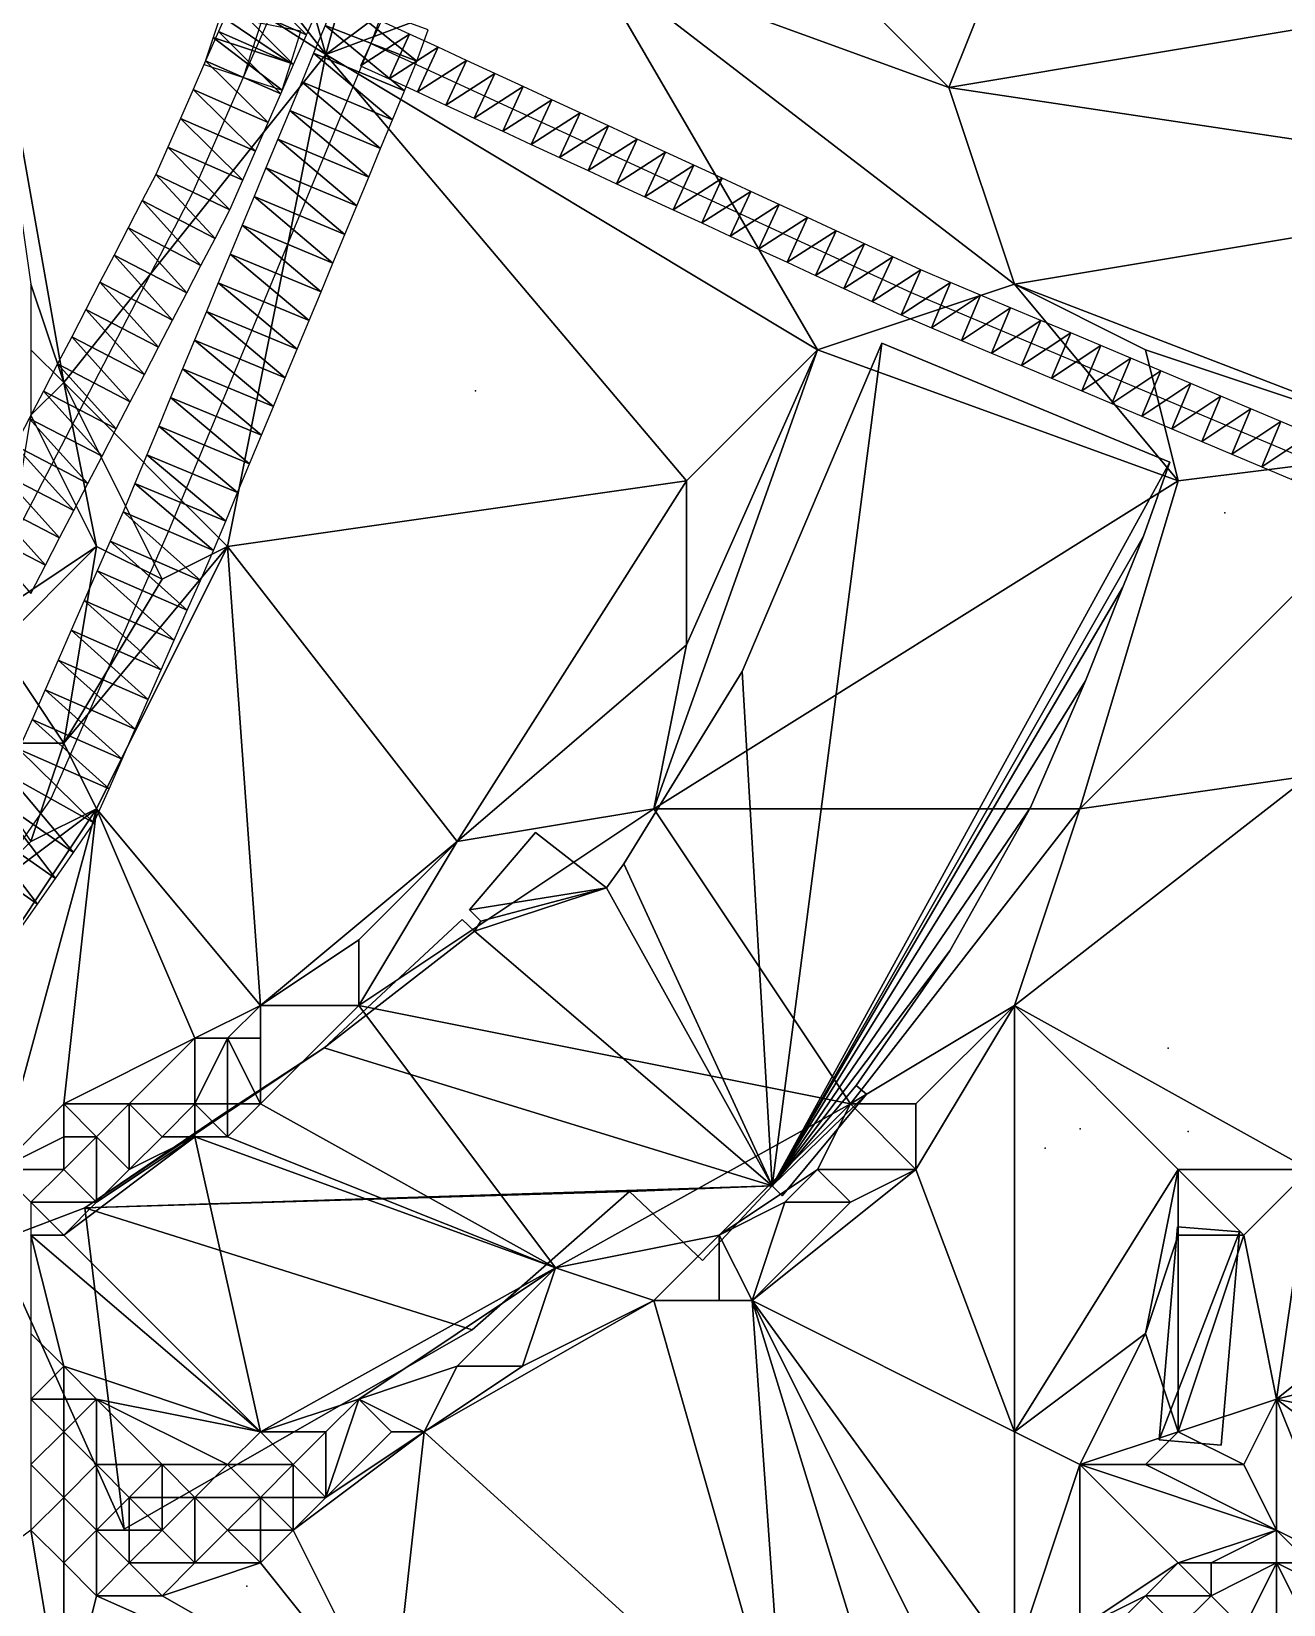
# Model space of a CAD drawing. Header units: metres. Extents: x -1103 to 901, y -902 to 905.
# Drawn here: x -986 to -909.6, y -698.5 to -602.6 of the extents above; entities that cross this region are included whole.
import ezdxf

# ---------------------------------------------------------------- set-up
doc = ezdxf.new("R2010")
doc.units = ezdxf.units.M
for name, color, linetype in [('OSM_BUILDING_FOOTPRINTS', 7, 'CONTINUOUS'), ('OSM_BUILDING_ROOFS', 1, 'CONTINUOUS'), ('OSM_BUILDING_WALLS', 8, 'CONTINUOUS'), ('OSM_ROAD_AXES', 2, 'CONTINUOUS'), ('OSM_ROAD_SURFACE', 9, 'CONTINUOUS'), ('OSM_TERRAIN', 3, 'CONTINUOUS'), ('OSM_TREES', 3, 'CONTINUOUS')]:
    doc.layers.add(name, color=color, linetype=linetype)

msp = doc.modelspace()

# ---------------------------------------------------------------- linework, layer by layer
at = {"layer": 'OSM_BUILDING_FOOTPRINTS'}
for points in [[(-949.834, -653.363, 9.074), (-950.885, -654.823, 9.074), (-955.207, -651.45, 9.074), (-959.241, -656.161, 9.074), (-958.556, -656.847, 9.074), (-958.932, -657.455, 9.074), (-959.694, -656.758, 9.074), (-968.106, -664.577, 9.074), (-974.528, -668.779, 9.074), (-982.707, -674.342, 9.074), (-988.179, -676.41, 9.074), (-980.308, -693.928, 9.074), (-959.086, -681.785, 9.074), (-949.469, -673.346, 9.074), (-945.015, -677.549, 9.074), (-940.781, -673.003, 9.074), (-940.173, -673.612, 9.074), (-935.011, -667.407, 9.074), (-935.652, -666.888, 9.074), (-929.938, -658.66, 9.074), (-925.008, -649.923, 9.074), (-921.659, -642.204, 9.074), (-919.371, -636.475, 9.074), (-918.111, -633.368, 9.074), (-916.519, -628.867, 9.074), (-934.084, -621.601, 9.074), (-942.595, -641.618, 9.074), (-949.834, -653.363, 9.074)], [(-913.379, -688.806, 6.824), (-917.171, -688.486, 6.824), (-916.054, -675.491, 6.824), (-912.263, -675.812, 6.824), (-913.379, -688.806, 6.824)]]:
    msp.add_polyline3d(points, close=True, dxfattribs=at)
at = {"layer": 'OSM_BUILDING_ROOFS'}
for points in [[(-940.781, -673.003, 30.274), (-934.084, -621.601, 30.274), (-942.595, -641.618, 30.274)], [(-940.781, -673.003, 30.274), (-916.519, -628.867, 30.274), (-934.084, -621.601, 30.274)], [(-940.781, -673.003, 30.274), (-918.111, -633.368, 30.274), (-916.519, -628.867, 30.274)], [(-940.781, -673.003, 30.274), (-919.371, -636.475, 30.274), (-918.111, -633.368, 30.274)], [(-940.781, -673.003, 30.274), (-921.659, -642.204, 30.274), (-919.371, -636.475, 30.274)], [(-940.781, -673.003, 30.274), (-942.595, -641.618, 30.274), (-949.834, -653.363, 30.274)], [(-940.781, -673.003, 30.274), (-925.008, -649.923, 30.274), (-921.659, -642.204, 30.274)], [(-940.781, -673.003, 30.274), (-929.938, -658.66, 30.274), (-925.008, -649.923, 30.274)], [(-950.885, -654.823, 30.274), (-955.207, -651.45, 30.274), (-959.241, -656.161, 30.274)], [(-940.781, -673.003, 30.274), (-949.834, -653.363, 30.274), (-950.885, -654.823, 30.274)], [(-950.885, -654.823, 30.274), (-959.241, -656.161, 30.274), (-958.556, -656.847, 30.274)], [(-950.885, -654.823, 30.274), (-958.556, -656.847, 30.274), (-958.932, -657.455, 30.274)], [(-940.781, -673.003, 30.274), (-950.885, -654.823, 30.274), (-958.932, -657.455, 30.274)], [(-958.932, -657.455, 30.274), (-959.694, -656.758, 30.274), (-968.106, -664.577, 30.274)], [(-940.781, -673.003, 30.274), (-958.932, -657.455, 30.274), (-968.106, -664.577, 30.274)], [(-940.781, -673.003, 30.274), (-935.652, -666.888, 30.274), (-929.938, -658.66, 30.274)], [(-968.106, -664.577, 30.274), (-974.528, -668.779, 30.274), (-982.707, -674.342, 30.274)], [(-940.781, -673.003, 30.274), (-968.106, -664.577, 30.274), (-982.707, -674.342, 30.274)], [(-940.781, -673.003, 30.274), (-935.011, -667.407, 30.274), (-935.652, -666.888, 30.274)], [(-940.781, -673.003, 30.274), (-940.173, -673.612, 30.274), (-935.011, -667.407, 30.274)], [(-940.781, -673.003, 30.274), (-982.707, -674.342, 30.274), (-949.469, -673.346, 30.274)], [(-982.707, -674.342, 30.274), (-959.086, -681.785, 30.274), (-949.469, -673.346, 30.274)], [(-949.469, -673.346, 30.274), (-945.015, -677.549, 30.274), (-940.781, -673.003, 30.274)], [(-982.707, -674.342, 30.274), (-988.179, -676.41, 30.274), (-980.308, -693.928, 30.274)], [(-982.707, -674.342, 30.274), (-980.308, -693.928, 30.274), (-959.086, -681.785, 30.274)], [(-917.171, -688.486, 16.824), (-912.263, -675.812, 16.824), (-916.054, -675.491, 16.824)], [(-917.171, -688.486, 16.824), (-913.379, -688.806, 16.824), (-912.263, -675.812, 16.824)]]:
    msp.add_3dface(points, dxfattribs=at)
at = {"layer": 'OSM_BUILDING_WALLS'}
for points in [[(-934.084, -621.601, 9.074), (-942.595, -641.618, 9.074), (-942.595, -641.618, 30.274)], [(-934.084, -621.601, 9.074), (-942.595, -641.618, 30.274), (-934.084, -621.601, 30.274)], [(-916.519, -628.867, 9.074), (-934.084, -621.601, 9.074), (-934.084, -621.601, 30.274)], [(-916.519, -628.867, 9.074), (-934.084, -621.601, 30.274), (-916.519, -628.867, 30.274)], [(-918.111, -633.368, 9.074), (-916.519, -628.867, 9.074), (-916.519, -628.867, 30.274)], [(-918.111, -633.368, 9.074), (-916.519, -628.867, 30.274), (-918.111, -633.368, 30.274)], [(-919.371, -636.475, 9.074), (-918.111, -633.368, 9.074), (-918.111, -633.368, 30.274)], [(-919.371, -636.475, 9.074), (-918.111, -633.368, 30.274), (-919.371, -636.475, 30.274)], [(-921.659, -642.204, 9.074), (-919.371, -636.475, 9.074), (-919.371, -636.475, 30.274)], [(-921.659, -642.204, 9.074), (-919.371, -636.475, 30.274), (-921.659, -642.204, 30.274)], [(-942.595, -641.618, 9.074), (-949.834, -653.363, 9.074), (-949.834, -653.363, 30.274)], [(-942.595, -641.618, 9.074), (-949.834, -653.363, 30.274), (-942.595, -641.618, 30.274)], [(-925.008, -649.923, 9.074), (-921.659, -642.204, 9.074), (-921.659, -642.204, 30.274)], [(-925.008, -649.923, 9.074), (-921.659, -642.204, 30.274), (-925.008, -649.923, 30.274)], [(-929.938, -658.66, 9.074), (-925.008, -649.923, 9.074), (-925.008, -649.923, 30.274)], [(-929.938, -658.66, 9.074), (-925.008, -649.923, 30.274), (-929.938, -658.66, 30.274)], [(-955.207, -651.45, 9.074), (-959.241, -656.161, 9.074), (-959.241, -656.161, 30.274)], [(-955.207, -651.45, 9.074), (-959.241, -656.161, 30.274), (-955.207, -651.45, 30.274)], [(-950.885, -654.823, 9.074), (-955.207, -651.45, 9.074), (-955.207, -651.45, 30.274)], [(-950.885, -654.823, 9.074), (-955.207, -651.45, 30.274), (-950.885, -654.823, 30.274)], [(-949.834, -653.363, 9.074), (-950.885, -654.823, 9.074), (-950.885, -654.823, 30.274)], [(-949.834, -653.363, 9.074), (-950.885, -654.823, 30.274), (-949.834, -653.363, 30.274)], [(-959.241, -656.161, 9.074), (-958.556, -656.847, 9.074), (-958.556, -656.847, 30.274)], [(-959.241, -656.161, 9.074), (-958.556, -656.847, 30.274), (-959.241, -656.161, 30.274)], [(-959.694, -656.758, 9.074), (-968.106, -664.577, 9.074), (-968.106, -664.577, 30.274)], [(-959.694, -656.758, 9.074), (-968.106, -664.577, 30.274), (-959.694, -656.758, 30.274)], [(-958.932, -657.455, 9.074), (-959.694, -656.758, 9.074), (-959.694, -656.758, 30.274)], [(-958.932, -657.455, 9.074), (-959.694, -656.758, 30.274), (-958.932, -657.455, 30.274)], [(-958.556, -656.847, 9.074), (-958.932, -657.455, 9.074), (-958.932, -657.455, 30.274)], [(-958.556, -656.847, 9.074), (-958.932, -657.455, 30.274), (-958.556, -656.847, 30.274)], [(-935.652, -666.888, 9.074), (-929.938, -658.66, 9.074), (-929.938, -658.66, 30.274)], [(-935.652, -666.888, 9.074), (-929.938, -658.66, 30.274), (-935.652, -666.888, 30.274)], [(-968.106, -664.577, 9.074), (-974.528, -668.779, 9.074), (-974.528, -668.779, 30.274)], [(-968.106, -664.577, 9.074), (-974.528, -668.779, 30.274), (-968.106, -664.577, 30.274)], [(-940.173, -673.612, 9.074), (-935.011, -667.407, 9.074), (-935.011, -667.407, 30.274)], [(-940.173, -673.612, 9.074), (-935.011, -667.407, 30.274), (-940.173, -673.612, 30.274)], [(-935.011, -667.407, 9.074), (-935.652, -666.888, 9.074), (-935.652, -666.888, 30.274)], [(-935.011, -667.407, 9.074), (-935.652, -666.888, 30.274), (-935.011, -667.407, 30.274)], [(-974.528, -668.779, 9.074), (-982.707, -674.342, 9.074), (-982.707, -674.342, 30.274)], [(-974.528, -668.779, 9.074), (-982.707, -674.342, 30.274), (-974.528, -668.779, 30.274)], [(-959.086, -681.785, 9.074), (-949.469, -673.346, 9.074), (-949.469, -673.346, 30.274)], [(-959.086, -681.785, 9.074), (-949.469, -673.346, 30.274), (-959.086, -681.785, 30.274)], [(-949.469, -673.346, 9.074), (-945.015, -677.549, 9.074), (-945.015, -677.549, 30.274)], [(-949.469, -673.346, 9.074), (-945.015, -677.549, 30.274), (-949.469, -673.346, 30.274)], [(-945.015, -677.549, 9.074), (-940.781, -673.003, 9.074), (-940.781, -673.003, 30.274)], [(-945.015, -677.549, 9.074), (-940.781, -673.003, 30.274), (-945.015, -677.549, 30.274)], [(-940.781, -673.003, 9.074), (-940.173, -673.612, 9.074), (-940.173, -673.612, 30.274)], [(-940.781, -673.003, 9.074), (-940.173, -673.612, 30.274), (-940.781, -673.003, 30.274)], [(-982.707, -674.342, 9.074), (-988.179, -676.41, 9.074), (-988.179, -676.41, 30.274)], [(-982.707, -674.342, 9.074), (-988.179, -676.41, 30.274), (-982.707, -674.342, 30.274)], [(-916.054, -675.491, 6.824), (-917.171, -688.486, 6.824), (-917.171, -688.486, 16.824)], [(-916.054, -675.491, 6.824), (-917.171, -688.486, 16.824), (-916.054, -675.491, 16.824)], [(-912.263, -675.812, 6.824), (-916.054, -675.491, 6.824), (-916.054, -675.491, 16.824)], [(-912.263, -675.812, 6.824), (-916.054, -675.491, 16.824), (-912.263, -675.812, 16.824)], [(-913.379, -688.806, 6.824), (-912.263, -675.812, 6.824), (-912.263, -675.812, 16.824)], [(-913.379, -688.806, 6.824), (-912.263, -675.812, 16.824), (-913.379, -688.806, 16.824)], [(-988.179, -676.41, 9.074), (-980.308, -693.928, 9.074), (-980.308, -693.928, 30.274)], [(-988.179, -676.41, 9.074), (-980.308, -693.928, 30.274), (-988.179, -676.41, 30.274)], [(-980.308, -693.928, 9.074), (-959.086, -681.785, 9.074), (-959.086, -681.785, 30.274)], [(-980.308, -693.928, 9.074), (-959.086, -681.785, 30.274), (-980.308, -693.928, 30.274)], [(-917.171, -688.486, 6.824), (-913.379, -688.806, 6.824), (-913.379, -688.806, 16.824)], [(-917.171, -688.486, 6.824), (-913.379, -688.806, 16.824), (-917.171, -688.486, 16.824)]]:
    msp.add_3dface(points, dxfattribs=at)
at = {"layer": 'OSM_ROAD_AXES'}
for points in [[(-942.707, -541.634, 15.245), (-965.255, -603.321, 12.366), (-977.613, -633.059, 12.271), (-984.775, -649.393, 13.875), (-995.707, -665.086, 16.563), (-1012.596, -684.318, 18.854), (-1024.843, -696.317, 18.719), (-1036.505, -705.972, 16.873), (-1048.829, -715.229, 13.77), (-1063.674, -724.308, 11.18), (-1100, -742.912, 11.933)], [(-949.372, -542.673, 15.503), (-965.974, -589.243, 13.023), (-973.048, -605.389, 12.264), (-976.121, -612.401, 12.194), (-988.191, -635.647, 12.846), (-995.74, -648.144, 14.9), (-1005.544, -662.134, 17.192), (-1016.2, -675.637, 18.234), (-1027.684, -687.05, 18.171), (-1045.381, -702.787, 15.625), (-1056.368, -711.535, 13.048), (-1067.985, -719.177, 11.428), (-1071.279, -720.947, 11.315), (-1100, -735.112, 11.938)], [(-991.397, -591.61, 12.118), (-988.424, -589.321, 12.166), (-984.864, -588.126, 12.293), (-981.106, -588.137, 12.394), (-977.569, -589.354, 12.454), (-974.618, -591.654, 12.471), (-972.573, -594.773, 12.446), (-971.666, -598.389, 12.381), (-971.976, -602.094, 12.292), (-973.048, -605.389, 12.264)], [(-965.255, -603.321, 12.366), (-932.304, -618.505, 11.547), (-877.334, -641.661, 13.81)]]:
    msp.add_polyline3d(points, dxfattribs=at)
at = {"layer": 'OSM_ROAD_SURFACE'}
for points in [[(-972.98, -599.004, 12.382), (-973.766, -600.798, 12.324), (-969.186, -602.804, 12.386)], [(-972.98, -599.004, 12.382), (-969.186, -602.804, 12.386), (-968.4, -601.01, 12.469)], [(-967.39, -600.422, 12.561), (-968.05, -602.232, 12.448), (-962.46, -604.41, 12.354)], [(-967.39, -600.422, 12.561), (-962.46, -604.41, 12.354), (-961.754, -602.482, 12.452)], [(-973.766, -600.798, 12.324), (-974.552, -602.592, 12.306), (-969.972, -604.599, 12.358)], [(-973.766, -600.798, 12.324), (-969.972, -604.599, 12.358), (-969.186, -602.804, 12.386)], [(-974.428, -601.61, 12.312), (-974.889, -602.968, 12.3), (-970.134, -604.515, 12.356)], [(-974.428, -601.61, 12.312), (-970.134, -604.515, 12.356), (-969.523, -602.578, 12.382)], [(-968.05, -602.232, 12.448), (-968.752, -603.919, 12.377), (-963.212, -606.222, 12.262)], [(-968.05, -602.232, 12.448), (-963.212, -606.222, 12.262), (-962.46, -604.41, 12.354)], [(-965.883, -604.683, 12.347), (-962.893, -602.758, 12.44), (-964.627, -601.959, 12.488)], [(-974.889, -602.968, 12.3), (-975.425, -604.616, 12.286), (-970.671, -606.163, 12.342)], [(-974.552, -602.592, 12.306), (-975.338, -604.386, 12.288), (-970.758, -606.393, 12.34)], [(-974.889, -602.968, 12.3), (-970.671, -606.163, 12.342), (-970.134, -604.515, 12.356)], [(-974.552, -602.592, 12.306), (-970.758, -606.393, 12.34), (-969.972, -604.599, 12.358)], [(-965.883, -604.683, 12.347), (-964.149, -605.483, 12.302), (-962.893, -602.758, 12.44)], [(-964.149, -605.483, 12.302), (-961.159, -603.557, 12.395), (-962.893, -602.758, 12.44)], [(-975.338, -604.386, 12.288), (-976.106, -606.139, 12.27), (-971.526, -608.146, 12.322)], [(-975.338, -604.386, 12.288), (-971.526, -608.146, 12.322), (-970.758, -606.393, 12.34)], [(-968.752, -603.919, 12.377), (-969.479, -605.669, 12.36), (-963.939, -607.971, 12.183)], [(-968.752, -603.919, 12.377), (-963.939, -607.971, 12.183), (-963.212, -606.222, 12.262)], [(-964.149, -605.483, 12.302), (-962.414, -606.282, 12.257), (-961.159, -603.557, 12.395)], [(-962.414, -606.282, 12.257), (-959.425, -604.356, 12.351), (-961.159, -603.557, 12.395)], [(-962.414, -606.282, 12.257), (-960.68, -607.081, 12.212), (-959.425, -604.356, 12.351)], [(-960.68, -607.081, 12.212), (-957.69, -605.155, 12.306), (-959.425, -604.356, 12.351)], [(-960.68, -607.081, 12.212), (-958.946, -607.88, 12.167), (-957.69, -605.155, 12.306)], [(-958.946, -607.88, 12.167), (-955.956, -605.954, 12.261), (-957.69, -605.155, 12.306)], [(-976.106, -606.139, 12.27), (-976.874, -607.892, 12.253), (-972.294, -609.899, 12.309)], [(-976.106, -606.139, 12.27), (-972.294, -609.899, 12.309), (-971.526, -608.146, 12.322)], [(-969.479, -605.669, 12.36), (-970.206, -607.418, 12.348), (-964.666, -609.72, 12.169)], [(-969.479, -605.669, 12.36), (-964.666, -609.72, 12.169), (-963.939, -607.971, 12.183)], [(-958.946, -607.88, 12.167), (-957.212, -608.679, 12.123), (-955.956, -605.954, 12.261)], [(-957.212, -608.679, 12.123), (-954.222, -606.754, 12.216), (-955.956, -605.954, 12.261)], [(-957.212, -608.679, 12.123), (-955.477, -609.478, 12.078), (-954.222, -606.754, 12.216)], [(-955.477, -609.478, 12.078), (-952.488, -607.553, 12.171), (-954.222, -606.754, 12.216)], [(-976.874, -607.892, 12.253), (-977.642, -609.644, 12.235), (-973.063, -611.651, 12.297)], [(-976.874, -607.892, 12.253), (-973.063, -611.651, 12.297), (-972.294, -609.899, 12.309)], [(-970.206, -607.418, 12.348), (-970.933, -609.167, 12.337), (-965.392, -611.469, 12.185)], [(-970.206, -607.418, 12.348), (-965.392, -611.469, 12.185), (-964.666, -609.72, 12.169)], [(-955.477, -609.478, 12.078), (-953.743, -610.277, 12.033), (-952.488, -607.553, 12.171)], [(-953.743, -610.277, 12.033), (-950.753, -608.352, 12.126), (-952.488, -607.553, 12.171)], [(-970.933, -609.167, 12.337), (-971.66, -610.916, 12.326), (-966.119, -613.219, 12.2)], [(-970.933, -609.167, 12.337), (-966.119, -613.219, 12.2), (-965.392, -611.469, 12.185)], [(-953.743, -610.277, 12.033), (-952.009, -611.076, 11.988), (-950.753, -608.352, 12.126)], [(-952.009, -611.076, 11.988), (-949.019, -609.151, 12.081), (-950.753, -608.352, 12.126)], [(-952.009, -611.076, 11.988), (-950.274, -611.876, 11.943), (-949.019, -609.151, 12.081)], [(-950.274, -611.876, 11.943), (-947.285, -609.95, 12.036), (-949.019, -609.151, 12.081)], [(-977.642, -609.644, 12.235), (-978.377, -611.323, 12.218), (-973.865, -613.478, 12.285)], [(-977.642, -609.644, 12.235), (-973.865, -613.478, 12.285), (-973.063, -611.651, 12.297)], [(-950.274, -611.876, 11.943), (-948.54, -612.675, 11.898), (-947.285, -609.95, 12.036)], [(-948.54, -612.675, 11.898), (-945.55, -610.749, 11.992), (-947.285, -609.95, 12.036)], [(-971.66, -610.916, 12.326), (-972.387, -612.666, 12.316), (-966.846, -614.968, 12.215)], [(-971.66, -610.916, 12.326), (-966.846, -614.968, 12.215), (-966.119, -613.219, 12.2)], [(-948.54, -612.675, 11.898), (-946.806, -613.474, 11.853), (-945.55, -610.749, 11.992)], [(-946.806, -613.474, 11.853), (-943.816, -611.548, 11.948), (-945.55, -610.749, 11.992)], [(-978.377, -611.323, 12.218), (-979.202, -612.909, 12.201), (-974.764, -615.213, 12.27)], [(-978.377, -611.323, 12.218), (-974.764, -615.213, 12.27), (-973.865, -613.478, 12.285)], [(-946.806, -613.474, 11.853), (-945.072, -614.273, 11.808), (-943.816, -611.548, 11.948)], [(-945.072, -614.273, 11.808), (-942.082, -612.347, 11.909), (-943.816, -611.548, 11.948)], [(-979.202, -612.909, 12.201), (-980.064, -614.57, 12.182), (-975.626, -616.874, 12.256)], [(-979.202, -612.909, 12.201), (-975.626, -616.874, 12.256), (-974.764, -615.213, 12.27)], [(-972.387, -612.666, 12.316), (-973.114, -614.415, 12.305), (-967.573, -616.717, 12.231)], [(-972.387, -612.666, 12.316), (-967.573, -616.717, 12.231), (-966.846, -614.968, 12.215)], [(-945.072, -614.273, 11.808), (-943.337, -615.072, 11.764), (-942.082, -612.347, 11.909)], [(-943.337, -615.072, 11.764), (-940.348, -613.147, 11.869), (-942.082, -612.347, 11.909)], [(-943.337, -615.072, 11.764), (-941.603, -615.871, 11.719), (-940.348, -613.147, 11.869)], [(-941.603, -615.871, 11.719), (-938.613, -613.946, 11.83), (-940.348, -613.147, 11.869)], [(-941.603, -615.871, 11.719), (-939.869, -616.67, 11.679), (-938.613, -613.946, 11.83)], [(-939.869, -616.67, 11.679), (-936.879, -614.745, 11.79), (-938.613, -613.946, 11.83)], [(-980.064, -614.57, 12.182), (-980.926, -616.23, 12.164), (-976.488, -618.534, 12.242)], [(-980.064, -614.57, 12.182), (-976.488, -618.534, 12.242), (-975.626, -616.874, 12.256)], [(-973.114, -614.415, 12.305), (-973.841, -616.164, 12.294), (-968.3, -618.467, 12.246)], [(-973.114, -614.415, 12.305), (-968.3, -618.467, 12.246), (-967.573, -616.717, 12.231)], [(-939.869, -616.67, 11.679), (-938.135, -617.469, 11.64), (-936.879, -614.745, 11.79)], [(-938.135, -617.469, 11.64), (-935.145, -615.544, 11.751), (-936.879, -614.745, 11.79)], [(-938.135, -617.469, 11.64), (-936.4, -618.269, 11.6), (-935.145, -615.544, 11.751)], [(-936.4, -618.269, 11.6), (-933.411, -616.343, 11.712), (-935.145, -615.544, 11.751)], [(-980.926, -616.23, 12.164), (-981.788, -617.891, 12.145), (-977.351, -620.195, 12.228)], [(-980.926, -616.23, 12.164), (-977.351, -620.195, 12.228), (-976.488, -618.534, 12.242)], [(-973.841, -616.164, 12.294), (-974.568, -617.914, 12.283), (-969.027, -620.216, 12.261)], [(-973.841, -616.164, 12.294), (-969.027, -620.216, 12.261), (-968.3, -618.467, 12.246)], [(-936.4, -618.269, 11.6), (-934.666, -619.068, 11.561), (-933.411, -616.343, 11.712)], [(-934.666, -619.068, 11.561), (-931.699, -617.132, 11.673), (-933.411, -616.343, 11.712)], [(-934.666, -619.068, 11.561), (-932.909, -619.877, 11.521), (-931.699, -617.132, 11.673)], [(-932.909, -619.877, 11.521), (-929.889, -617.894, 11.636), (-931.699, -617.132, 11.673)], [(-981.788, -617.891, 12.145), (-982.65, -619.551, 12.127), (-978.213, -621.855, 12.214)], [(-981.788, -617.891, 12.145), (-978.213, -621.855, 12.214), (-977.351, -620.195, 12.228)], [(-974.568, -617.914, 12.283), (-975.295, -619.663, 12.272), (-969.754, -621.965, 12.277)], [(-974.568, -617.914, 12.283), (-969.754, -621.965, 12.277), (-969.027, -620.216, 12.261)], [(-932.909, -619.877, 11.521), (-931.054, -620.659, 11.515), (-929.889, -617.894, 11.636)], [(-931.054, -620.659, 11.515), (-928.057, -618.666, 11.598), (-929.889, -617.894, 11.636)], [(-931.054, -620.659, 11.515), (-929.222, -621.431, 11.522), (-928.057, -618.666, 11.598)], [(-929.222, -621.431, 11.522), (-926.225, -619.438, 11.605), (-928.057, -618.666, 11.598)], [(-982.65, -619.551, 12.127), (-983.512, -621.211, 12.109), (-979.075, -623.515, 12.2)], [(-982.65, -619.551, 12.127), (-979.075, -623.515, 12.2), (-978.213, -621.855, 12.214)], [(-975.295, -619.663, 12.272), (-976.021, -621.412, 12.262), (-970.481, -623.714, 12.292)], [(-975.295, -619.663, 12.272), (-970.481, -623.714, 12.292), (-969.754, -621.965, 12.277)], [(-929.222, -621.431, 11.522), (-927.389, -622.203, 11.53), (-926.225, -619.438, 11.605)], [(-927.389, -622.203, 11.53), (-924.392, -620.21, 11.612), (-926.225, -619.438, 11.605)], [(-927.389, -622.203, 11.53), (-925.557, -622.974, 11.537), (-924.392, -620.21, 11.612)], [(-925.557, -622.974, 11.537), (-922.56, -620.982, 11.645), (-924.392, -620.21, 11.612)], [(-983.512, -621.211, 12.109), (-984.374, -622.872, 12.09), (-979.937, -625.176, 12.185)], [(-983.512, -621.211, 12.109), (-979.937, -625.176, 12.185), (-979.075, -623.515, 12.2)], [(-976.021, -621.412, 12.262), (-976.748, -623.161, 12.251), (-971.208, -625.464, 12.307)], [(-976.021, -621.412, 12.262), (-971.208, -625.464, 12.307), (-970.481, -623.714, 12.292)], [(-925.557, -622.974, 11.537), (-923.725, -623.746, 11.545), (-922.56, -620.982, 11.645)], [(-923.725, -623.746, 11.545), (-920.728, -621.754, 11.685), (-922.56, -620.982, 11.645)], [(-923.725, -623.746, 11.545), (-921.892, -624.518, 11.552), (-920.728, -621.754, 11.685)], [(-921.892, -624.518, 11.552), (-918.895, -622.525, 11.724), (-920.728, -621.754, 11.685)], [(-921.892, -624.518, 11.552), (-920.06, -625.29, 11.56), (-918.895, -622.525, 11.724)], [(-920.06, -625.29, 11.56), (-917.063, -623.297, 11.777), (-918.895, -622.525, 11.724)], [(-984.374, -622.872, 12.09), (-985.237, -624.532, 12.222), (-980.799, -626.836, 12.171)], [(-984.374, -622.872, 12.09), (-980.799, -626.836, 12.171), (-979.937, -625.176, 12.185)], [(-976.748, -623.161, 12.251), (-977.475, -624.911, 12.24), (-971.935, -627.213, 12.323)], [(-976.748, -623.161, 12.251), (-971.935, -627.213, 12.323), (-971.208, -625.464, 12.307)], [(-920.06, -625.29, 11.56), (-918.228, -626.062, 11.596), (-917.063, -623.297, 11.777)], [(-918.228, -626.062, 11.596), (-915.231, -624.069, 11.853), (-917.063, -623.297, 11.777)], [(-985.237, -624.532, 12.222), (-986.099, -626.193, 12.215), (-981.661, -628.497, 12.204)], [(-985.237, -624.532, 12.222), (-981.661, -628.497, 12.204), (-980.799, -626.836, 12.171)], [(-918.228, -626.062, 11.596), (-916.395, -626.834, 11.644), (-915.231, -624.069, 11.853)], [(-916.395, -626.834, 11.644), (-913.398, -624.841, 11.929), (-915.231, -624.069, 11.853)], [(-977.475, -624.911, 12.24), (-978.202, -626.66, 12.229), (-972.661, -628.962, 12.338)], [(-977.475, -624.911, 12.24), (-972.661, -628.962, 12.338), (-971.935, -627.213, 12.323)], [(-916.395, -626.834, 11.644), (-914.563, -627.606, 11.72), (-913.398, -624.841, 11.929)], [(-914.563, -627.606, 11.72), (-911.566, -625.613, 12.005), (-913.398, -624.841, 11.929)], [(-986.099, -626.193, 12.215), (-986.961, -627.853, 12.343), (-982.523, -630.157, 12.366)], [(-986.099, -626.193, 12.215), (-982.523, -630.157, 12.366), (-981.661, -628.497, 12.204)], [(-914.563, -627.606, 11.72), (-912.731, -628.378, 11.796), (-911.566, -625.613, 12.005)], [(-912.731, -628.378, 11.796), (-909.734, -626.385, 12.081), (-911.566, -625.613, 12.005)], [(-912.731, -628.378, 11.796), (-910.898, -629.15, 11.872), (-909.734, -626.385, 12.081)], [(-910.898, -629.15, 11.872), (-907.901, -627.157, 12.157), (-909.734, -626.385, 12.081)], [(-978.202, -626.66, 12.229), (-978.929, -628.409, 12.218), (-973.388, -630.712, 12.35)], [(-978.202, -626.66, 12.229), (-973.388, -630.712, 12.35), (-972.661, -628.962, 12.338)], [(-910.898, -629.15, 11.872), (-909.066, -629.921, 11.994), (-907.901, -627.157, 12.157)], [(-986.961, -627.853, 12.343), (-987.823, -629.514, 12.47), (-983.386, -631.818, 12.478)], [(-986.961, -627.853, 12.343), (-983.386, -631.818, 12.478), (-982.523, -630.157, 12.366)], [(-978.929, -628.409, 12.218), (-979.656, -630.159, 12.247), (-974.115, -632.461, 12.34)], [(-978.929, -628.409, 12.218), (-974.115, -632.461, 12.34), (-973.388, -630.712, 12.35)], [(-987.823, -629.514, 12.47), (-988.685, -631.174, 12.598), (-984.248, -633.478, 12.618)], [(-987.823, -629.514, 12.47), (-984.248, -633.478, 12.618), (-983.386, -631.818, 12.478)], [(-979.656, -630.159, 12.247), (-980.371, -631.88, 12.313), (-974.854, -634.238, 12.352)], [(-979.656, -630.159, 12.247), (-974.854, -634.238, 12.352), (-974.115, -632.461, 12.34)], [(-988.685, -631.174, 12.598), (-989.547, -632.835, 12.756), (-985.11, -635.139, 12.759)], [(-988.685, -631.174, 12.598), (-985.11, -635.139, 12.759), (-984.248, -633.478, 12.618)], [(-980.371, -631.88, 12.313), (-981.156, -633.669, 12.483), (-975.661, -636.079, 12.547)], [(-980.371, -631.88, 12.313), (-975.661, -636.079, 12.547), (-974.854, -634.238, 12.352)], [(-989.547, -632.835, 12.756), (-986.01, -636.869, 12.941), (-985.11, -635.139, 12.759)], [(-981.156, -633.669, 12.483), (-981.952, -635.484, 12.658), (-976.457, -637.894, 12.759)], [(-981.156, -633.669, 12.483), (-976.457, -637.894, 12.759), (-975.661, -636.079, 12.547)], [(-981.952, -635.484, 12.658), (-982.747, -637.299, 12.839), (-977.253, -639.708, 12.971)], [(-981.952, -635.484, 12.658), (-977.253, -639.708, 12.971), (-976.457, -637.894, 12.759)], [(-982.747, -637.299, 12.839), (-983.543, -639.114, 13.029), (-978.048, -641.523, 13.183)], [(-982.747, -637.299, 12.839), (-978.048, -641.523, 13.183), (-977.253, -639.708, 12.971)], [(-983.543, -639.114, 13.029), (-984.339, -640.929, 13.22), (-978.844, -643.338, 13.395)], [(-983.543, -639.114, 13.029), (-978.844, -643.338, 13.395), (-978.048, -641.523, 13.183)], [(-984.339, -640.929, 13.22), (-985.135, -642.744, 13.41), (-979.64, -645.153, 13.607)], [(-984.339, -640.929, 13.22), (-979.64, -645.153, 13.607), (-978.844, -643.338, 13.395)], [(-985.135, -642.744, 13.41), (-985.931, -644.559, 13.652), (-980.436, -646.968, 13.811)], [(-985.135, -642.744, 13.41), (-980.436, -646.968, 13.811), (-979.64, -645.153, 13.607)], [(-985.931, -644.559, 13.652), (-986.727, -646.374, 13.942), (-981.232, -648.783, 14.003)], [(-985.931, -644.559, 13.652), (-981.232, -648.783, 14.003), (-980.436, -646.968, 13.811)], [(-986.727, -646.374, 13.942), (-987.394, -647.931, 14.161), (-982.155, -650.855, 14.256)], [(-986.727, -646.374, 13.942), (-982.155, -650.855, 14.256), (-981.232, -648.783, 14.003)], [(-987.394, -647.931, 14.161), (-988.33, -649.248, 14.398), (-983.406, -652.677, 14.568)], [(-987.394, -647.931, 14.161), (-983.406, -652.677, 14.568), (-982.155, -650.855, 14.256)], [(-988.33, -649.248, 14.398), (-989.423, -650.817, 14.654), (-984.5, -654.247, 14.837)], [(-988.33, -649.248, 14.398), (-984.5, -654.247, 14.837), (-983.406, -652.677, 14.568)], [(-989.423, -650.817, 14.654), (-990.516, -652.386, 14.925), (-985.593, -655.816, 15.106)], [(-989.423, -650.817, 14.654), (-985.593, -655.816, 15.106), (-984.5, -654.247, 14.837)], [(-990.516, -652.386, 14.925), (-986.686, -657.385, 15.375), (-985.593, -655.816, 15.106)]]:
    msp.add_3dface(points, dxfattribs=at)
at = {"layer": 'OSM_TERRAIN'}
for points in [[(-972, -590, 12.575), (-968, -604, 12.337), (-962, -582, 13.567)], [(-968, -604, 12.337), (-952, -592, 12.947), (-962, -582, 13.567)], [(-968, -604, 12.337), (-982, -586, 12.425), (-990, -590, 12.105)], [(-968, -604, 12.337), (-972, -590, 12.575), (-982, -586, 12.425)], [(-984, -624, 12.04), (-990, -590, 12.105), (-986, -618, 12.039)], [(-984, -624, 12.04), (-968, -604, 12.337), (-990, -590, 12.105)], [(-952, -598, 12.614), (-952, -592, 12.947), (-968, -604, 12.337)], [(-930, -606, 12.207), (-926, -596, 12.874), (-934, -602, 12.946)], [(-930, -606, 12.207), (-906, -602, 13.165), (-926, -596, 12.874)], [(-938, -622, 11.345), (-952, -598, 12.614), (-968, -604, 12.337)], [(-938, -622, 11.345), (-926, -618, 11.589), (-952, -598, 12.614)], [(-952, -598, 12.614), (-926, -618, 11.589), (-930, -606, 12.207)], [(-930, -606, 12.207), (-934, -602, 12.946), (-952, -598, 12.614)], [(-890, -612, 13.827), (-906, -602, 13.165), (-930, -606, 12.207)], [(-974, -634, 12.297), (-968, -604, 12.337), (-984, -624, 12.04)], [(-974, -634, 12.297), (-946, -630, 11.027), (-968, -604, 12.337)], [(-968, -604, 12.337), (-946, -630, 11.027), (-938, -622, 11.345)], [(-926, -618, 11.589), (-890, -612, 13.827), (-930, -606, 12.207)], [(-900, -628, 12.557), (-890, -612, 13.827), (-926, -618, 11.589)], [(-986, -622, 12.512), (-984, -624, 12.04), (-986, -618, 12.039)], [(-938, -622, 11.345), (-916, -630, 11.462), (-926, -618, 11.589)], [(-916, -630, 11.462), (-918, -622, 11.733), (-926, -618, 11.589)], [(-926, -618, 11.589), (-918, -622, 11.733), (-900, -628, 12.557)], [(-986, -626, 12.15), (-984, -624, 12.04), (-986, -622, 12.512)], [(-948, -650, 11.349), (-916, -630, 11.462), (-938, -622, 11.345)], [(-948, -650, 11.349), (-938, -622, 11.345), (-946, -640, 11.041)], [(-946, -640, 11.041), (-938, -622, 11.345), (-946, -630, 11.027)], [(-916, -630, 11.462), (-900, -628, 12.557), (-918, -622, 11.733)], [(-986, -626, 12.15), (-982, -634, 12.517), (-984, -624, 12.04)], [(-978, -636, 12.343), (-974, -634, 12.297), (-984, -624, 12.04)], [(-982, -634, 12.517), (-978, -636, 12.343), (-984, -624, 12.04)], [(-988, -638, 13.004), (-982, -634, 12.517), (-986, -626, 12.15)], [(-922, -650, 11.24), (-908, -648, 12.062), (-900, -628, 12.557)], [(-922, -650, 11.24), (-900, -628, 12.557), (-916, -630, 11.462)], [(-960, -652, 11.691), (-946, -630, 11.027), (-974, -634, 12.297)], [(-960, -652, 11.691), (-946, -640, 11.041), (-946, -630, 11.027)], [(-922, -650, 11.24), (-916, -630, 11.462), (-948, -650, 11.349)], [(-988, -640, 13.503), (-984, -646, 13.43), (-982, -634, 12.517)], [(-988, -640, 13.503), (-982, -634, 12.517), (-988, -638, 13.004)], [(-984, -646, 13.43), (-982, -650, 14.11), (-974, -634, 12.297)], [(-984, -646, 13.43), (-978, -636, 12.343), (-982, -634, 12.517)], [(-984, -646, 13.43), (-974, -634, 12.297), (-978, -636, 12.343)], [(-982, -650, 14.11), (-972, -662, 13.625), (-974, -634, 12.297)], [(-972, -662, 13.625), (-960, -652, 11.691), (-974, -634, 12.297)], [(-984, -646, 13.43), (-988, -640, 13.503), (-990, -646, 14.386)], [(-960, -652, 11.691), (-948, -650, 11.349), (-946, -640, 11.041)], [(-986, -652, 14.184), (-984, -646, 13.43), (-990, -646, 14.386)], [(-986, -652, 14.184), (-982, -650, 14.11), (-984, -646, 13.43)], [(-926, -662, 10.337), (-908, -672, 10.527), (-908, -648, 12.062)], [(-926, -662, 10.337), (-908, -648, 12.062), (-922, -650, 11.24)], [(-990, -662, 16.127), (-988, -672, 16.856), (-982, -650, 14.11)], [(-990, -662, 16.127), (-982, -650, 14.11), (-990, -656, 15.011)], [(-990, -656, 15.011), (-982, -650, 14.11), (-986, -652, 14.184)], [(-984, -668, 15.967), (-982, -650, 14.11), (-988, -672, 16.856)], [(-984, -668, 15.967), (-976, -664, 14.369), (-982, -650, 14.11)], [(-976, -664, 14.369), (-972, -662, 13.625), (-982, -650, 14.11)], [(-966, -662, 11.527), (-936, -668, 11.369), (-948, -650, 11.349)], [(-966, -662, 11.527), (-948, -650, 11.349), (-960, -652, 11.691)], [(-948, -650, 11.349), (-936, -668, 11.369), (-922, -650, 11.24)], [(-936, -668, 11.369), (-926, -662, 10.337), (-922, -650, 11.24)], [(-966, -658, 12.382), (-960, -652, 11.691), (-972, -662, 13.625)], [(-966, -662, 11.527), (-960, -652, 11.691), (-966, -658, 12.382)], [(-972, -662, 13.625), (-966, -662, 11.527), (-966, -658, 12.382)], [(-976, -664, 14.369), (-974, -664, 13.871), (-972, -662, 13.625)], [(-974, -664, 13.871), (-972, -664, 12.934), (-972, -662, 13.625)], [(-972, -664, 12.934), (-972, -668, 11.369), (-972, -662, 13.625)], [(-972, -668, 11.369), (-966, -662, 11.527), (-972, -662, 13.625)], [(-966, -662, 11.527), (-972, -668, 11.369), (-954, -678, 11.361)], [(-954, -678, 11.361), (-936, -668, 11.369), (-966, -662, 11.527)], [(-932, -668, 10.205), (-926, -662, 10.337), (-936, -668, 11.369)], [(-932, -672, 9.514), (-926, -688, 7.927), (-926, -662, 10.337)], [(-932, -672, 9.514), (-926, -662, 10.337), (-932, -668, 10.205)], [(-926, -688, 7.927), (-916, -672, 9.897), (-926, -662, 10.337)], [(-916, -672, 9.897), (-908, -672, 10.527), (-926, -662, 10.337)], [(-980, -668, 15.065), (-976, -664, 14.369), (-984, -668, 15.967)], [(-980, -668, 15.065), (-976, -668, 12.591), (-976, -664, 14.369)], [(-976, -668, 12.591), (-974, -668, 11.641), (-974, -664, 13.871)], [(-976, -668, 12.591), (-974, -664, 13.871), (-976, -664, 14.369)], [(-974, -668, 11.641), (-972, -668, 11.369), (-974, -664, 13.871)], [(-974, -664, 13.871), (-972, -668, 11.369), (-972, -664, 12.934)], [(-988, -672, 16.856), (-984, -670, 16.168), (-984, -668, 15.967)], [(-984, -670, 16.168), (-982, -670, 14.953), (-984, -668, 15.967)], [(-982, -670, 14.953), (-980, -668, 15.065), (-984, -668, 15.967)], [(-980, -672, 11.819), (-980, -668, 15.065), (-982, -670, 14.953)], [(-980, -672, 11.819), (-978, -670, 12.27), (-980, -668, 15.065)], [(-978, -670, 12.27), (-976, -668, 12.591), (-980, -668, 15.065)], [(-978, -670, 12.27), (-976, -670, 11.369), (-976, -668, 12.591)], [(-976, -670, 11.369), (-974, -670, 11.369), (-976, -668, 12.591)], [(-974, -670, 11.369), (-974, -668, 11.641), (-976, -668, 12.591)], [(-974, -670, 11.369), (-954, -678, 11.361), (-972, -668, 11.369)], [(-974, -670, 11.369), (-972, -668, 11.369), (-974, -668, 11.641)], [(-944, -676, 11.369), (-936, -668, 11.369), (-954, -678, 11.361)], [(-938, -672, 11.103), (-936, -668, 11.369), (-944, -676, 11.369)], [(-938, -672, 11.103), (-932, -672, 9.514), (-936, -668, 11.369)], [(-936, -668, 11.369), (-932, -672, 9.514), (-932, -668, 10.205)], [(-984, -672, 14.68), (-984, -670, 16.168), (-988, -672, 16.856)], [(-984, -676, 11.369), (-976, -670, 11.369), (-982, -674, 11.369)], [(-984, -676, 11.369), (-972, -688, 11.369), (-976, -670, 11.369)], [(-984, -672, 14.68), (-982, -674, 11.369), (-982, -670, 14.953)], [(-984, -672, 14.68), (-982, -670, 14.953), (-984, -670, 16.168)], [(-982, -674, 11.369), (-976, -670, 11.369), (-980, -672, 11.819)], [(-982, -674, 11.369), (-980, -672, 11.819), (-982, -670, 14.953)], [(-980, -672, 11.819), (-976, -670, 11.369), (-978, -670, 12.27)], [(-972, -688, 11.369), (-954, -678, 11.361), (-976, -670, 11.369)], [(-976, -670, 11.369), (-954, -678, 11.361), (-974, -670, 11.369)], [(-986, -674, 13.388), (-984, -672, 14.68), (-988, -672, 16.856)], [(-986, -674, 13.388), (-982, -674, 11.369), (-984, -672, 14.68)], [(-940, -674, 11.191), (-938, -672, 11.103), (-944, -676, 11.369)], [(-942, -680, 9.659), (-926, -688, 7.927), (-932, -672, 9.514)], [(-942, -680, 9.659), (-932, -672, 9.514), (-936, -674, 9.769)], [(-940, -674, 11.191), (-936, -674, 9.769), (-938, -672, 11.103)], [(-936, -674, 9.769), (-932, -672, 9.514), (-938, -672, 11.103)], [(-926, -688, 7.927), (-918, -682, 8.949), (-916, -672, 9.897)], [(-918, -682, 8.949), (-916, -676, 8.993), (-916, -672, 9.897)], [(-916, -676, 8.993), (-912, -676, 9.05), (-916, -672, 9.897)], [(-912, -676, 9.05), (-908, -672, 10.527), (-916, -672, 9.897)], [(-912, -676, 9.05), (-910, -686, 8.873), (-908, -672, 10.527)], [(-910, -686, 8.873), (-900, -678, 10.858), (-908, -672, 10.527)], [(-986, -676, 11.369), (-984, -676, 11.369), (-986, -674, 13.388)], [(-984, -676, 11.369), (-982, -674, 11.369), (-986, -674, 13.388)], [(-942, -680, 9.659), (-940, -674, 11.191), (-944, -676, 11.369)], [(-940, -674, 11.191), (-942, -680, 9.659), (-936, -674, 9.769)], [(-986, -682, 11.842), (-984, -684, 11.369), (-986, -676, 11.369)], [(-984, -684, 11.369), (-972, -688, 11.369), (-986, -676, 11.369)], [(-986, -676, 11.369), (-972, -688, 11.369), (-984, -676, 11.369)], [(-948, -680, 10.306), (-944, -676, 11.369), (-954, -678, 11.361)], [(-948, -680, 10.306), (-944, -680, 10.301), (-944, -676, 11.369)], [(-944, -680, 10.301), (-942, -680, 9.659), (-944, -676, 11.369)], [(-918, -682, 8.949), (-916, -688, 8.993), (-916, -676, 8.993)], [(-916, -688, 8.993), (-910, -686, 8.873), (-912, -676, 9.05)], [(-916, -676, 8.993), (-916, -688, 8.993), (-912, -676, 9.05)], [(-966, -686, 11.514), (-954, -678, 11.361), (-972, -688, 11.369)], [(-966, -686, 11.514), (-960, -684, 11.834), (-954, -678, 11.361)], [(-960, -684, 11.834), (-956, -684, 11.78), (-954, -678, 11.361)], [(-948, -680, 10.306), (-954, -678, 11.361), (-956, -684, 11.78)], [(-910, -686, 8.873), (-902, -684, 10.009), (-900, -678, 10.858)], [(-940, -708, 8.66), (-948, -680, 10.306), (-962, -688, 13.097)], [(-962, -688, 13.097), (-948, -680, 10.306), (-956, -684, 11.78)], [(-940, -708, 8.66), (-942, -680, 9.659), (-948, -680, 10.306)], [(-948, -680, 10.306), (-942, -680, 9.659), (-944, -680, 10.301)], [(-934, -706, 7.825), (-930, -704, 7.334), (-942, -680, 9.659)], [(-930, -704, 7.334), (-926, -702, 7.022), (-942, -680, 9.659)], [(-940, -708, 8.66), (-934, -706, 7.825), (-942, -680, 9.659)], [(-942, -680, 9.659), (-926, -702, 7.022), (-926, -688, 7.927)], [(-986, -686, 14.491), (-984, -684, 11.369), (-986, -682, 11.842)], [(-926, -688, 7.927), (-922, -690, 7.901), (-918, -682, 8.949)], [(-922, -690, 7.901), (-916, -688, 8.993), (-918, -682, 8.949)], [(-986, -686, 14.491), (-984, -686, 11.553), (-984, -684, 11.369)], [(-984, -686, 11.553), (-982, -686, 11.369), (-984, -684, 11.369)], [(-982, -686, 11.369), (-972, -688, 11.369), (-984, -684, 11.369)], [(-962, -688, 13.097), (-960, -684, 11.834), (-966, -686, 11.514)], [(-962, -688, 13.097), (-956, -684, 11.78), (-960, -684, 11.834)], [(-900, -688, 9.127), (-902, -684, 10.009), (-910, -686, 8.873)], [(-986, -690, 17.028), (-984, -688, 12.819), (-986, -686, 14.491)], [(-984, -688, 12.819), (-984, -686, 11.553), (-986, -686, 14.491)], [(-982, -690, 11.369), (-982, -686, 11.369), (-984, -688, 12.819)], [(-984, -688, 12.819), (-982, -686, 11.369), (-984, -686, 11.553)], [(-982, -690, 11.369), (-978, -690, 11.369), (-982, -686, 11.369)], [(-978, -690, 11.369), (-974, -690, 11.369), (-982, -686, 11.369)], [(-974, -690, 11.369), (-972, -688, 11.369), (-982, -686, 11.369)], [(-968, -688, 12.094), (-966, -686, 11.514), (-972, -688, 11.369)], [(-968, -692, 14.341), (-966, -686, 11.514), (-968, -688, 12.094)], [(-968, -692, 14.341), (-964, -688, 12.974), (-966, -686, 11.514)], [(-964, -688, 12.974), (-962, -688, 13.097), (-966, -686, 11.514)], [(-912, -690, 8.613), (-910, -686, 8.873), (-916, -688, 8.993)], [(-910, -694, 7.649), (-910, -686, 8.873), (-912, -690, 8.613)], [(-910, -694, 7.649), (-906, -696, 7.509), (-910, -686, 8.873)], [(-906, -696, 7.509), (-902, -692, 8.803), (-910, -686, 8.873)], [(-902, -692, 8.803), (-900, -688, 9.127), (-910, -686, 8.873)], [(-984, -692, 15.23), (-984, -688, 12.819), (-986, -690, 17.028)], [(-984, -692, 15.23), (-982, -690, 11.369), (-984, -688, 12.819)], [(-974, -690, 11.369), (-970, -690, 12.816), (-972, -688, 11.369)], [(-970, -690, 12.816), (-968, -688, 12.094), (-972, -688, 11.369)], [(-964, -706, 13.345), (-962, -688, 13.097), (-970, -694, 14.71)], [(-970, -694, 14.71), (-962, -688, 13.097), (-968, -692, 14.341)], [(-970, -690, 12.816), (-968, -692, 14.341), (-968, -688, 12.094)], [(-968, -692, 14.341), (-962, -688, 13.097), (-964, -688, 12.974)], [(-940, -708, 8.66), (-962, -688, 13.097), (-964, -706, 13.345)], [(-926, -702, 7.022), (-922, -690, 7.901), (-926, -688, 7.927)], [(-918, -690, 8.565), (-916, -688, 8.993), (-922, -690, 7.901)], [(-918, -690, 8.565), (-912, -690, 8.613), (-916, -688, 8.993)], [(-986, -694, 17.503), (-984, -692, 15.23), (-986, -690, 17.028)], [(-982, -694, 13.558), (-982, -690, 11.369), (-984, -692, 15.23)], [(-982, -694, 13.558), (-980, -692, 11.369), (-982, -690, 11.369)], [(-980, -692, 11.369), (-978, -690, 11.369), (-982, -690, 11.369)], [(-980, -692, 11.369), (-978, -692, 11.369), (-978, -690, 11.369)], [(-978, -692, 11.369), (-976, -692, 11.895), (-978, -690, 11.369)], [(-976, -692, 11.895), (-974, -690, 11.369), (-978, -690, 11.369)], [(-976, -692, 11.895), (-972, -692, 13.665), (-974, -690, 11.369)], [(-972, -692, 13.665), (-970, -690, 12.816), (-974, -690, 11.369)], [(-972, -692, 13.665), (-970, -692, 14.266), (-970, -690, 12.816)], [(-970, -692, 14.266), (-968, -692, 14.341), (-970, -690, 12.816)], [(-926, -702, 7.022), (-922, -700, 7.03), (-922, -690, 7.901)], [(-922, -700, 7.03), (-916, -696, 7.328), (-922, -690, 7.901)], [(-916, -696, 7.328), (-910, -694, 7.649), (-922, -690, 7.901)], [(-922, -690, 7.901), (-910, -694, 7.649), (-918, -690, 8.565)], [(-910, -694, 7.649), (-912, -690, 8.613), (-918, -690, 8.565)], [(-986, -694, 17.503), (-984, -696, 17.171), (-984, -692, 15.23)], [(-984, -696, 17.171), (-982, -694, 13.558), (-984, -692, 15.23)], [(-982, -694, 13.558), (-980, -694, 11.65), (-980, -692, 11.369)], [(-980, -694, 11.65), (-978, -694, 12.827), (-980, -692, 11.369)], [(-978, -694, 12.827), (-978, -692, 11.369), (-980, -692, 11.369)], [(-976, -696, 15.7), (-976, -692, 11.895), (-978, -694, 12.827)], [(-978, -694, 12.827), (-976, -692, 11.895), (-978, -692, 11.369)], [(-976, -696, 15.7), (-974, -694, 14.631), (-976, -692, 11.895)], [(-974, -694, 14.631), (-972, -692, 13.665), (-976, -692, 11.895)], [(-974, -694, 14.631), (-972, -694, 15.081), (-972, -692, 13.665)], [(-972, -694, 15.081), (-970, -694, 14.71), (-972, -692, 13.665)], [(-970, -694, 14.71), (-970, -692, 14.266), (-972, -692, 13.665)], [(-970, -694, 14.71), (-968, -692, 14.341), (-970, -692, 14.266)], [(-1002, -706, 18.6), (-984, -706, 16.583), (-986, -694, 17.503)], [(-984, -706, 16.583), (-984, -696, 17.171), (-986, -694, 17.503)], [(-982, -698, 16.76), (-982, -694, 13.558), (-984, -696, 17.171)], [(-982, -698, 16.76), (-980, -696, 14.05), (-982, -694, 13.558)], [(-980, -696, 14.05), (-980, -694, 11.65), (-982, -694, 13.558)], [(-980, -696, 14.05), (-976, -696, 15.7), (-978, -694, 12.827)], [(-980, -696, 14.05), (-978, -694, 12.827), (-980, -694, 11.65)], [(-976, -696, 15.7), (-972, -696, 15.049), (-974, -694, 14.631)], [(-972, -696, 15.049), (-972, -694, 15.081), (-974, -694, 14.631)], [(-964, -706, 13.345), (-970, -694, 14.71), (-972, -696, 15.049)], [(-972, -696, 15.049), (-970, -694, 14.71), (-972, -694, 15.081)], [(-916, -696, 7.328), (-914, -696, 7.312), (-910, -694, 7.649)], [(-914, -696, 7.312), (-910, -696, 8.091), (-910, -694, 7.649)], [(-910, -696, 8.091), (-908, -696, 7.495), (-910, -694, 7.649)], [(-908, -696, 7.495), (-906, -696, 7.509), (-910, -694, 7.649)], [(-984, -706, 16.583), (-982, -698, 16.76), (-984, -696, 17.171)], [(-982, -698, 16.76), (-978, -698, 16.062), (-980, -696, 14.05)], [(-978, -698, 16.062), (-976, -696, 15.7), (-980, -696, 14.05)], [(-964, -706, 13.345), (-972, -696, 15.049), (-978, -698, 16.062)], [(-978, -698, 16.062), (-972, -696, 15.049), (-976, -696, 15.7)], [(-922, -700, 7.03), (-918, -698, 7.126), (-916, -696, 7.328)], [(-918, -698, 7.126), (-914, -698, 8.35), (-916, -696, 7.328)], [(-914, -698, 8.35), (-914, -696, 7.312), (-916, -696, 7.328)], [(-914, -698, 8.35), (-912, -700, 10.622), (-910, -696, 8.091)], [(-914, -698, 8.35), (-910, -696, 8.091), (-914, -696, 7.312)], [(-912, -700, 10.622), (-910, -700, 10.622), (-910, -696, 8.091)], [(-910, -700, 10.622), (-908, -700, 10.016), (-910, -696, 8.091)], [(-908, -700, 10.016), (-906, -698, 7.705), (-910, -696, 8.091)], [(-910, -696, 8.091), (-906, -698, 7.705), (-908, -696, 7.495)], [(-984, -706, 16.583), (-964, -706, 13.345), (-982, -698, 16.76)], [(-982, -698, 16.76), (-964, -706, 13.345), (-978, -698, 16.062)], [(-920, -700, 7.573), (-918, -698, 7.126), (-922, -700, 7.03)], [(-920, -700, 7.573), (-916, -700, 9.106), (-918, -698, 7.126)], [(-916, -700, 9.106), (-914, -698, 8.35), (-918, -698, 7.126)], [(-916, -700, 9.106), (-912, -700, 10.622), (-914, -698, 8.35)]]:
    msp.add_3dface(points, dxfattribs=at)
at = {"layer": 'OSM_TREES'}
for p in [(-958.877, -624.51, 11.69), (-913.148, -631.941, 11.68), (-916.618, -664.609, 10.602), (-921.99, -669.52, 9.835), (-915.402, -669.674, 10.23), (-924.112, -670.692, 9.623), (-972.825, -697.411, 15.157)]:
    msp.add_point(p, dxfattribs=at)

doc.saveas('drawing.dxf')
